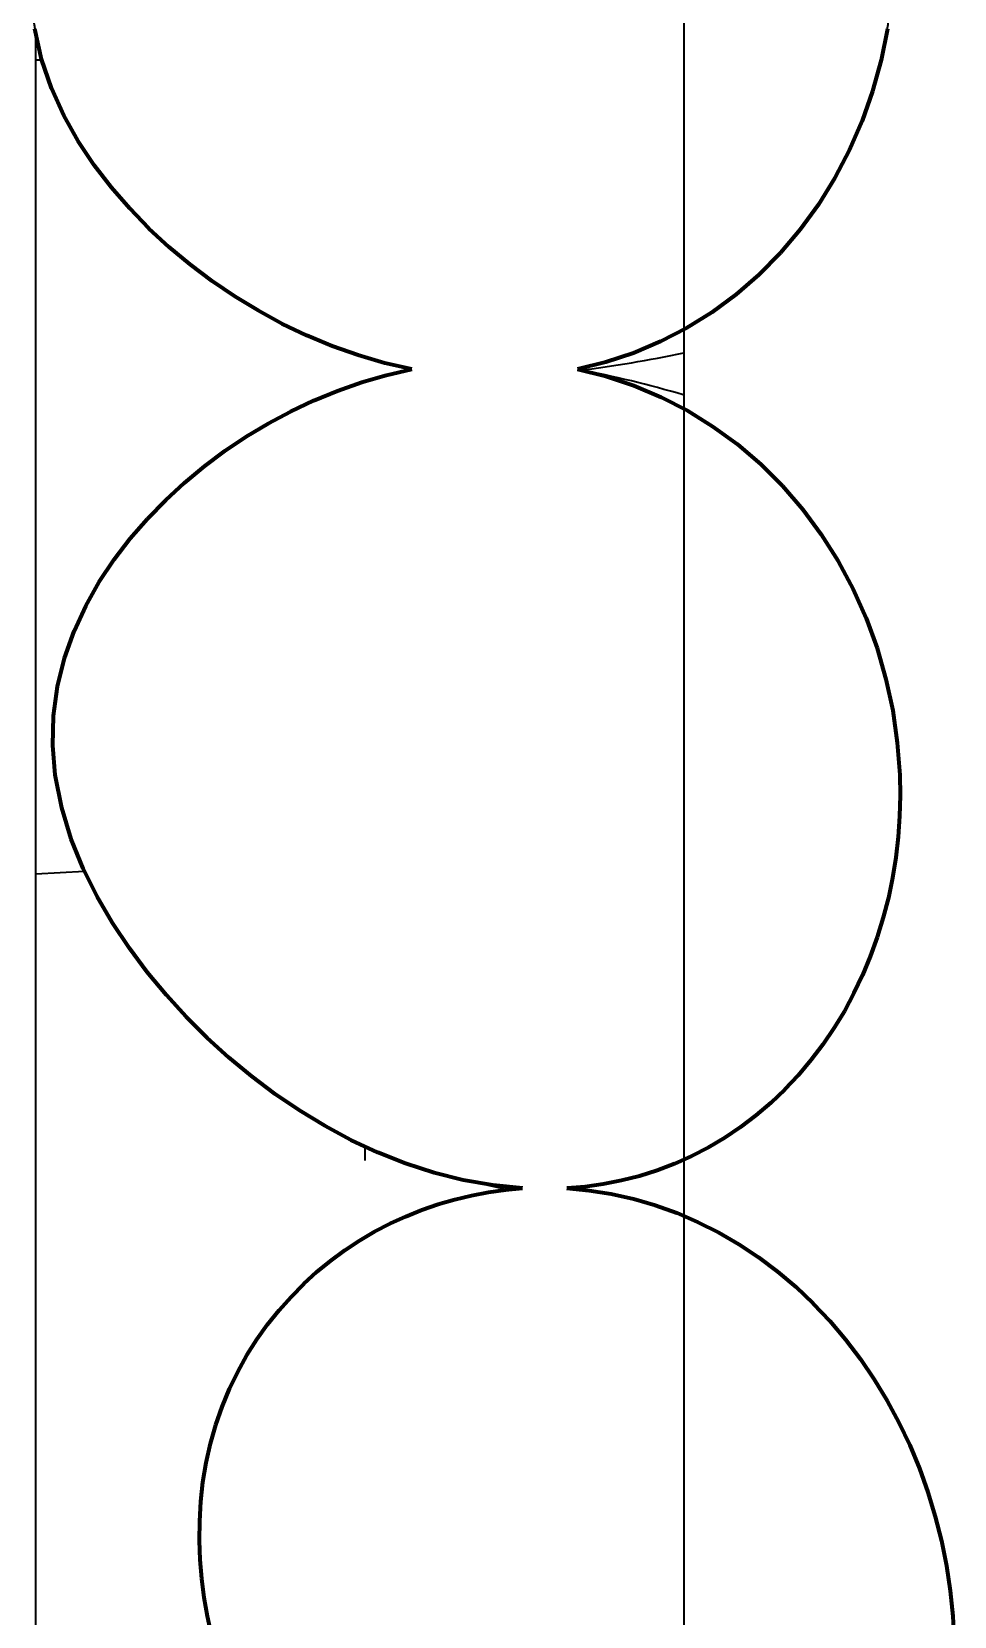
# Model space of a CAD drawing. Extents: x 23 to 417, y 3 to 294.
# Drawn here: x 146.7663 to 146.9903, y 95.2197 to 95.6047 of the extents above; entities that cross this region are included whole.
import ezdxf

# ---------------------------------------------------------------- set-up
doc = ezdxf.new("R2010")
doc.units = 0
doc.linetypes.add('DASHED', pattern=[15, 12, -3])
doc.layers.get('0').update_dxf_attribs({"lineweight": 13})

# ---------------------------------------------------------------- blocks, each defined once
blk = doc.blocks.new('BLOCK4554')
at = {"color": 7, "lineweight": 35}
blk.add_line((31.22, -6.5075), (31.22, -63.5075), dxfattribs=at)
at = {"color": 7, "lineweight": 35, "ltscale": 0.026112}
blk.add_line((30.4333, -19.5837), (30.4333, -18.5392), dxfattribs=at)
at = {"color": 7, "lineweight": 35, "ltscale": 0.000183735}
blk.add_line((30.4333, -18.57), (30.4406, -18.5702), dxfattribs=at)
at = {"color": 7, "lineweight": 35, "ltscale": 0.001262}
blk.add_line((31.22, -18.9258), (31.22, -18.9763), dxfattribs=at)
at = {"color": 7, "lineweight": 35, "ltscale": 3.44193e-05}
blk.add_line((31.0912, -18.9458), (31.0926, -18.9461), dxfattribs=at)
at = {"color": 7, "lineweight": 35, "ltscale": 0.001481}
blk.add_line((30.4333, -19.5587), (30.4924, -19.5555), dxfattribs=at)
at = {"color": 7, "lineweight": 35, "ltscale": 0.085523}
blk.add_line((30.4333, -23.0047), (30.4333, -19.5837), dxfattribs=at)
at = {"color": 7, "lineweight": 35, "ltscale": 0.000410461}
blk.add_line((30.8333, -19.9068), (30.8333, -19.8903), dxfattribs=at)
at = {"color": 7, "lineweight": 35, "ltscale": 0.001243}
blk.add_line((31.0095, -19.9431), (30.961, -19.9325), dxfattribs=at)
at = {"color": 7, "lineweight": 35}
for centre, radius, start, end in [((30.8886, -17.3346), 1.6255, 277.2037, 281.7628), ((30.8165, -20.3606), 1.4412, 73.7639, 78.9542), ((31.0536, -19.4633), 0.4783, 258.8307, 266.5026), ((31.0465, -20.3926), 0.4531, 53.5454, 86.0182), ((30.9561, -20.4955), 0.5909, 3.4031, 52.4211)]:
    blk.add_arc(centre, radius, start, end, dxfattribs=at)
for points, knots in [([(30.4297, -18.4549), (30.4283, -18.4691), (30.4278, -18.4834), (30.4281, -18.4981), (30.4305, -18.5267), (30.436, -18.5545), (30.4395, -18.5684), (30.4538, -18.6138), (30.4745, -18.6549), (30.4917, -18.6823), (30.5314, -18.7363), (30.5773, -18.7829), (30.6033, -18.8061), (30.6585, -18.8492), (30.7187, -18.8848), (30.7502, -18.9008), (30.7967, -18.9206), (30.8453, -18.9354), (30.86, -18.9394), (30.8749, -18.9429), (30.8899, -18.9458)], [0, 0, 0, 0, 0, 0, 0.101273, 0.101273, 0.101273, 0.202865, 0.202865, 0.202865, 0.450057, 0.450057, 0.450057, 0.735866, 0.735866, 0.735866, 1.025678, 1.025678, 1.025678, 1.149869, 1.149869, 1.149869, 1.149869, 1.149869, 1.149869]), ([(31.0912, -18.9458), (31.1019, -18.9436), (31.1125, -18.941), (31.1231, -18.9382), (31.192, -18.9171), (31.2576, -18.8822), (31.3085, -18.8425), (31.3919, -18.7503), (31.4455, -18.6346), (31.4633, -18.5761), (31.473, -18.5156), (31.4745, -18.4549)], [1.4741782, 1.4741782, 1.4741782, 1.4741782, 1.4741782, 1.4741782, 1.5598756, 1.5598756, 1.5598756, 2.0367028, 2.0367028, 2.0367028, 2.4655981, 2.4655981, 2.4655981, 2.4655981, 2.4655981, 2.4655981]), ([(30.457, -19.4385), (30.455, -19.4243), (30.4537, -19.4099), (30.4533, -19.3951), (30.454, -19.3663), (30.4579, -19.3379), (30.4606, -19.3238), (30.468, -19.294), (30.4784, -19.2658), (30.4849, -19.2508), (30.499, -19.2222), (30.5153, -19.1956), (30.5239, -19.1827), (30.5537, -19.1421), (30.5875, -19.1061), (30.6125, -19.083), (30.666, -19.0401), (30.7245, -19.005), (30.7553, -18.9893), (30.8005, -18.9701), (30.8476, -18.9558), (30.8615, -18.952), (30.8757, -18.9487), (30.8899, -18.9458)], [0, 0, 0, 0, 0, 0, 0.102791, 0.102791, 0.102791, 0.203373, 0.203373, 0.203373, 0.323912, 0.323912, 0.323912, 0.444451, 0.444451, 0.444451, 0.720851, 0.720851, 0.720851, 1.003661, 1.003661, 1.003661, 1.12149, 1.12149, 1.12149, 1.12149, 1.12149, 1.12149]), ([(31.0912, -18.9458), (31.1022, -18.9482), (31.1132, -18.9508), (31.1241, -18.9538), (31.1938, -18.9751), (31.2601, -19.0105), (31.3114, -19.0505), (31.3957, -19.1427), (31.4507, -19.2585), (31.4692, -19.3171), (31.4798, -19.3777), (31.4823, -19.4385)], [1.4458026, 1.4458026, 1.4458026, 1.4458026, 1.4458026, 1.4458026, 1.5343001, 1.5343001, 1.5343001, 2.0140553, 2.0140553, 2.0140553, 2.4442751, 2.4442751, 2.4442751, 2.4442751, 2.4442751, 2.4442751]), ([(30.457, -19.4385), (30.4599, -19.4599), (30.4645, -19.4808), (30.4705, -19.5013), (30.4893, -19.5539), (30.5146, -19.6014), (30.5323, -19.6296), (30.5724, -19.686), (30.6182, -19.7365), (30.6436, -19.7615), (30.714, -19.8236), (30.7935, -19.8744), (30.8465, -19.9011), (30.9027, -19.9211), (30.961, -19.9325)], [0, 0, 0, 0, 0, 0, 0.154819, 0.154819, 0.154819, 0.419972, 0.419972, 0.419972, 0.712913, 0.712913, 0.712913, 1.192317, 1.192317, 1.192317, 1.192317, 1.192317, 1.192317]), ([(31.078, -19.9406), (31.1245, -19.9378), (31.1709, -19.9286), (31.2162, -19.9125), (31.3104, -19.8614), (31.3863, -19.78), (31.4203, -19.7278), (31.4599, -19.6391), (31.4785, -19.543), (31.4824, -19.5083), (31.4837, -19.4733), (31.4823, -19.4385)], [1.381283, 1.381283, 1.381283, 1.381283, 1.381283, 1.381283, 1.753008, 1.753008, 1.753008, 2.200039, 2.200039, 2.200039, 2.446139, 2.446139, 2.446139, 2.446139, 2.446139, 2.446139]), ([(30.6417, -20.4604), (30.6375, -20.4384), (30.6343, -20.416), (30.6323, -20.3932), (30.6308, -20.3485), (30.6347, -20.3035), (30.638, -20.2815), (30.646, -20.2443), (30.6581, -20.2086), (30.664, -20.1936), (30.6771, -20.1648), (30.6926, -20.1378), (30.701, -20.1247), (30.7469, -20.0601), (30.8057, -20.0097), (30.8588, -19.9787), (30.925, -19.9541), (30.9941, -19.9435), (31.0042, -19.9422), (31.0143, -19.9413), (31.0244, -19.9406)], [0, 0, 0, 0, 0, 0, 0.165354, 0.165354, 0.165354, 0.320385, 0.320385, 0.320385, 0.435411, 0.435411, 0.435411, 0.550437, 0.550437, 0.550437, 1.030901, 1.030901, 1.030901, 1.112524, 1.112524, 1.112524, 1.112524, 1.112524, 1.112524]), ([(30.9143, -20.8929), (30.9372, -20.9095), (30.9613, -20.9248), (30.9863, -20.9383), (31.0554, -20.9691), (31.1299, -20.9841), (31.1778, -20.9858), (31.2791, -20.971), (31.3705, -20.9185), (31.4137, -20.8805), (31.4879, -20.7875), (31.5315, -20.6719), (31.5453, -20.6092), (31.551, -20.5409), (31.5475, -20.473), (31.5472, -20.4688), (31.5469, -20.4646), (31.5466, -20.4604)], [0.814904, 0.814904, 0.814904, 0.814904, 0.814904, 0.814904, 1.040854, 1.040854, 1.040854, 1.41846, 1.41846, 1.41846, 1.845919, 1.845919, 1.845919, 2.29368, 2.29368, 2.29368, 2.323077, 2.323077, 2.323077, 2.323077, 2.323077, 2.323077])]:
    blk.add_open_spline(points, degree=5, knots=knots, dxfattribs=at)
blk = doc.blocks.new('BLOCK4564')
at = {"color": 7, "linetype": 'DASHED', "lineweight": 140, "ltscale": 0.000953093}
blk.add_line((30.4403, -18.5694), (30.4321, -18.5322), dxfattribs=at)
at = {"color": 7, "linetype": 'DASHED', "lineweight": 140, "ltscale": 0.00097128}
blk.add_line((31.4672, -18.5324), (31.4595, -18.5705), dxfattribs=at)
at = {"color": 7, "linetype": 'DASHED', "lineweight": 140, "ltscale": 0.000929133}
blk.add_line((30.4522, -18.6046), (30.4403, -18.5694), dxfattribs=at)
at = {"color": 7, "linetype": 'DASHED', "lineweight": 140, "ltscale": 0.000968526}
blk.add_line((31.4595, -18.5705), (31.4493, -18.6079), dxfattribs=at)
at = {"color": 7, "linetype": 'DASHED', "lineweight": 140, "ltscale": 0.000907487}
blk.add_line((30.4673, -18.6377), (30.4522, -18.6046), dxfattribs=at)
at = {"color": 7, "linetype": 'DASHED', "lineweight": 140, "ltscale": 0.000964705}
blk.add_line((31.4493, -18.6079), (31.4365, -18.6443), dxfattribs=at)
at = {"color": 7, "linetype": 'DASHED', "lineweight": 140, "ltscale": 0.000891295}
blk.add_line((30.4847, -18.6687), (30.4673, -18.6377), dxfattribs=at)
at = {"color": 7, "linetype": 'DASHED', "lineweight": 140, "ltscale": 0.000960046}
blk.add_line((31.4365, -18.6443), (31.4212, -18.6795), dxfattribs=at)
at = {"color": 7, "linetype": 'DASHED', "lineweight": 140, "ltscale": 0.000874588}
blk.add_line((30.5042, -18.6979), (30.4847, -18.6687), dxfattribs=at)
at = {"color": 7, "linetype": 'DASHED', "lineweight": 140, "ltscale": 0.00095455}
blk.add_line((31.4212, -18.6795), (31.4036, -18.7134), dxfattribs=at)
at = {"color": 7, "linetype": 'DASHED', "lineweight": 140, "ltscale": 0.000858156}
blk.add_line((30.5251, -18.7251), (30.5042, -18.6979), dxfattribs=at)
at = {"color": 7, "linetype": 'DASHED', "lineweight": 140, "ltscale": 0.000846793}
blk.add_line((30.5473, -18.7506), (30.5251, -18.7251), dxfattribs=at)
at = {"color": 7, "linetype": 'DASHED', "lineweight": 140, "ltscale": 0.000948466}
blk.add_line((31.4036, -18.7134), (31.3836, -18.7456), dxfattribs=at)
at = {"color": 7, "linetype": 'DASHED', "lineweight": 140, "ltscale": 0.000941726}
blk.add_line((31.3836, -18.7456), (31.3615, -18.7761), dxfattribs=at)
at = {"color": 7, "linetype": 'DASHED', "lineweight": 140, "ltscale": 0.000840078}
blk.add_line((30.5707, -18.7747), (30.5473, -18.7506), dxfattribs=at)
at = {"color": 7, "linetype": 'DASHED', "lineweight": 140, "ltscale": 0.000835428}
blk.add_line((30.5953, -18.7974), (30.5707, -18.7747), dxfattribs=at)
at = {"color": 7, "linetype": 'DASHED', "lineweight": 140, "ltscale": 0.000934422}
blk.add_line((31.3615, -18.7761), (31.3373, -18.8046), dxfattribs=at)
at = {"color": 7, "linetype": 'DASHED', "lineweight": 140, "ltscale": 0.00083243}
blk.add_line((30.6209, -18.8187), (30.5953, -18.7974), dxfattribs=at)
at = {"color": 7, "linetype": 'DASHED', "lineweight": 140, "ltscale": 0.000830767}
blk.add_line((30.6474, -18.8387), (30.6209, -18.8187), dxfattribs=at)
at = {"color": 7, "linetype": 'DASHED', "lineweight": 140, "ltscale": 0.000926773}
blk.add_line((31.3373, -18.8046), (31.3113, -18.831), dxfattribs=at)
at = {"color": 7, "linetype": 'DASHED', "lineweight": 140, "ltscale": 0.000830209}
blk.add_line((30.6749, -18.8574), (30.6474, -18.8387), dxfattribs=at)
at = {"color": 7, "linetype": 'DASHED', "lineweight": 140, "ltscale": 0.000919049}
blk.add_line((31.3113, -18.831), (31.2835, -18.8551), dxfattribs=at)
at = {"color": 7, "linetype": 'DASHED', "lineweight": 140, "ltscale": 0.000830399}
blk.add_line((30.7032, -18.8746), (30.6749, -18.8574), dxfattribs=at)
at = {"color": 7, "linetype": 'DASHED', "lineweight": 140, "ltscale": 0.000911343}
blk.add_line((31.2835, -18.8551), (31.2541, -18.8767), dxfattribs=at)
at = {"color": 7, "linetype": 'DASHED', "lineweight": 140, "ltscale": 0.00083123}
blk.add_line((30.7325, -18.8905), (30.7032, -18.8746), dxfattribs=at)
at = {"color": 7, "linetype": 'DASHED', "lineweight": 140, "ltscale": 0.000903821}
blk.add_line((31.2541, -18.8767), (31.2234, -18.8958), dxfattribs=at)
at = {"color": 7, "linetype": 'DASHED', "lineweight": 140, "ltscale": 0.000832662}
blk.add_line((30.7625, -18.9049), (30.7325, -18.8905), dxfattribs=at)
at = {"color": 7, "linetype": 'DASHED', "lineweight": 140, "ltscale": 0.000896672}
blk.add_line((31.2234, -18.8958), (31.1916, -18.9123), dxfattribs=at)
at = {"color": 7, "linetype": 'DASHED', "lineweight": 140, "ltscale": 0.000834524}
blk.add_line((30.7933, -18.9177), (30.7625, -18.9049), dxfattribs=at)
at = {"color": 7, "linetype": 'DASHED', "lineweight": 140, "ltscale": 0.000836691}
blk.add_line((30.8249, -18.9289), (30.7933, -18.9177), dxfattribs=at)
at = {"color": 7, "linetype": 'DASHED', "lineweight": 140, "ltscale": 0.00088992}
blk.add_line((31.1916, -18.9123), (31.1588, -18.9261), dxfattribs=at)
at = {"color": 7, "linetype": 'DASHED', "lineweight": 140, "ltscale": 0.000839333}
blk.add_line((30.8571, -18.9383), (30.8249, -18.9289), dxfattribs=at)
at = {"color": 7, "linetype": 'DASHED', "lineweight": 140, "ltscale": 0.00084231}
blk.add_line((30.8899, -18.9458), (30.8571, -18.9383), dxfattribs=at)
at = {"color": 7, "linetype": 'DASHED', "lineweight": 140, "ltscale": 0.000877228}
blk.add_line((31.1253, -18.9373), (31.0912, -18.9458), dxfattribs=at)
at = {"color": 7, "linetype": 'DASHED', "lineweight": 140, "ltscale": 0.000883353}
blk.add_line((31.1588, -18.9261), (31.1253, -18.9373), dxfattribs=at)
at = {"color": 7, "linetype": 'DASHED', "lineweight": 140, "ltscale": 0.000782295}
blk.add_line((30.8293, -18.9616), (30.8593, -18.9529), dxfattribs=at)
at = {"color": 7, "linetype": 'DASHED', "lineweight": 140, "ltscale": 0.000784643}
blk.add_line((30.8593, -18.9529), (30.8899, -18.9458), dxfattribs=at)
at = {"color": 7, "linetype": 'DASHED', "lineweight": 140, "ltscale": 0.000883739}
blk.add_line((31.0912, -18.9458), (31.1255, -18.9544), dxfattribs=at)
at = {"color": 7, "linetype": 'DASHED', "lineweight": 140, "ltscale": 0.000890048}
blk.add_line((31.1255, -18.9544), (31.1593, -18.9656), dxfattribs=at)
at = {"color": 7, "linetype": 'DASHED', "lineweight": 140, "ltscale": 0.000778778}
blk.add_line((30.771, -18.9837), (30.7998, -18.9719), dxfattribs=at)
at = {"color": 7, "linetype": 'DASHED', "lineweight": 140, "ltscale": 0.000780312}
blk.add_line((30.7998, -18.9719), (30.8293, -18.9616), dxfattribs=at)
at = {"color": 7, "linetype": 'DASHED', "lineweight": 140, "ltscale": 0.000896778}
blk.add_line((31.1593, -18.9656), (31.1924, -18.9796), dxfattribs=at)
at = {"color": 7, "linetype": 'DASHED', "lineweight": 140, "ltscale": 0.000777618}
blk.add_line((30.7429, -18.997), (30.771, -18.9837), dxfattribs=at)
at = {"color": 7, "linetype": 'DASHED', "lineweight": 140, "ltscale": 0.000903833}
blk.add_line((31.1924, -18.9796), (31.2245, -18.9961), dxfattribs=at)
at = {"color": 7, "linetype": 'DASHED', "lineweight": 140, "ltscale": 0.000911155}
blk.add_line((31.2245, -18.9961), (31.2555, -19.0153), dxfattribs=at)
at = {"color": 7, "linetype": 'DASHED', "lineweight": 140, "ltscale": 0.000776775}
blk.add_line((30.6889, -19.0277), (30.7155, -19.0117), dxfattribs=at)
at = {"color": 7, "linetype": 'DASHED', "lineweight": 140, "ltscale": 0.000776912}
blk.add_line((30.7155, -19.0117), (30.7429, -18.997), dxfattribs=at)
at = {"color": 7, "linetype": 'DASHED', "lineweight": 140, "ltscale": 0.000918726}
blk.add_line((31.2555, -19.0153), (31.2852, -19.037), dxfattribs=at)
at = {"color": 7, "linetype": 'DASHED', "lineweight": 140, "ltscale": 0.000777269}
blk.add_line((30.663, -19.045), (30.6889, -19.0277), dxfattribs=at)
at = {"color": 7, "linetype": 'DASHED', "lineweight": 140, "ltscale": 0.000778572}
blk.add_line((30.6381, -19.0636), (30.663, -19.045), dxfattribs=at)
at = {"color": 7, "linetype": 'DASHED', "lineweight": 140, "ltscale": 0.000926558}
blk.add_line((31.2852, -19.037), (31.3134, -19.0611), dxfattribs=at)
at = {"color": 7, "linetype": 'DASHED', "lineweight": 140, "ltscale": 0.000780825}
blk.add_line((30.614, -19.0836), (30.6381, -19.0636), dxfattribs=at)
at = {"color": 7, "linetype": 'DASHED', "lineweight": 140, "ltscale": 0.000934447}
blk.add_line((31.3134, -19.0611), (31.3398, -19.0875), dxfattribs=at)
at = {"color": 7, "linetype": 'DASHED', "lineweight": 140, "ltscale": 0.000784268}
blk.add_line((30.591, -19.1048), (30.614, -19.0836), dxfattribs=at)
at = {"color": 7, "linetype": 'DASHED', "lineweight": 140, "ltscale": 0.000942077}
blk.add_line((31.3398, -19.0875), (31.3644, -19.116), dxfattribs=at)
at = {"color": 7, "linetype": 'DASHED', "lineweight": 140, "ltscale": 0.000789254}
blk.add_line((30.5689, -19.1274), (30.591, -19.1048), dxfattribs=at)
at = {"color": 7, "linetype": 'DASHED', "lineweight": 140, "ltscale": 0.000795943}
blk.add_line((30.548, -19.1514), (30.5689, -19.1274), dxfattribs=at)
at = {"color": 7, "linetype": 'DASHED', "lineweight": 140, "ltscale": 0.000949453}
blk.add_line((31.3644, -19.116), (31.387, -19.1466), dxfattribs=at)
at = {"color": 7, "linetype": 'DASHED', "lineweight": 140, "ltscale": 0.000956159}
blk.add_line((31.387, -19.1466), (31.4074, -19.1789), dxfattribs=at)
at = {"color": 7, "linetype": 'DASHED', "lineweight": 140, "ltscale": 0.000805045}
blk.add_line((30.5284, -19.177), (30.548, -19.1514), dxfattribs=at)
at = {"color": 7, "linetype": 'DASHED', "lineweight": 140, "ltscale": 0.00081731}
blk.add_line((30.5103, -19.2042), (30.5284, -19.177), dxfattribs=at)
at = {"color": 7, "linetype": 'DASHED', "lineweight": 140, "ltscale": 0.000962351}
blk.add_line((31.4074, -19.1789), (31.4256, -19.2128), dxfattribs=at)
at = {"color": 7, "linetype": 'DASHED', "lineweight": 140, "ltscale": 0.000830591}
blk.add_line((30.4939, -19.2331), (30.5103, -19.2042), dxfattribs=at)
at = {"color": 7, "linetype": 'DASHED', "lineweight": 140, "ltscale": 0.000967847}
blk.add_line((31.4256, -19.2128), (31.4414, -19.2482), dxfattribs=at)
at = {"color": 7, "linetype": 'DASHED', "lineweight": 140, "ltscale": 0.000849812}
blk.add_line((30.4797, -19.264), (30.4939, -19.2331), dxfattribs=at)
at = {"color": 7, "linetype": 'DASHED', "lineweight": 140, "ltscale": 0.000867185}
blk.add_line((30.468, -19.2966), (30.4797, -19.264), dxfattribs=at)
at = {"color": 7, "linetype": 'DASHED', "lineweight": 140, "ltscale": 0.000972541}
blk.add_line((31.4414, -19.2482), (31.4547, -19.2847), dxfattribs=at)
at = {"color": 7, "linetype": 'DASHED', "lineweight": 140, "ltscale": 0.000976299}
blk.add_line((31.4547, -19.2847), (31.4655, -19.3222), dxfattribs=at)
at = {"color": 7, "linetype": 'DASHED', "lineweight": 140, "ltscale": 0.000885896}
blk.add_line((30.4596, -19.3311), (30.468, -19.2966), dxfattribs=at)
at = {"color": 7, "linetype": 'DASHED', "lineweight": 140, "ltscale": 0.000979104}
blk.add_line((31.4655, -19.3222), (31.4737, -19.3605), dxfattribs=at)
at = {"color": 7, "linetype": 'DASHED', "lineweight": 140, "ltscale": 0.000898678}
blk.add_line((30.4548, -19.3667), (30.4596, -19.3311), dxfattribs=at)
at = {"color": 7, "linetype": 'DASHED', "lineweight": 140, "ltscale": 0.000980822}
blk.add_line((31.4737, -19.3605), (31.4793, -19.3994), dxfattribs=at)
at = {"color": 7, "linetype": 'DASHED', "lineweight": 140, "ltscale": 0.000903087}
blk.add_line((30.4539, -19.4028), (30.4548, -19.3667), dxfattribs=at)
at = {"color": 7, "linetype": 'DASHED', "lineweight": 140, "ltscale": 0.000981628}
blk.add_line((31.4793, -19.3994), (31.4823, -19.4385), dxfattribs=at)
at = {"color": 7, "linetype": 'DASHED', "lineweight": 140, "ltscale": 0.000896578}
blk.add_line((30.457, -19.4385), (30.4539, -19.4028), dxfattribs=at)
at = {"color": 7, "linetype": 'DASHED', "lineweight": 140, "ltscale": 0.001017}
blk.add_line((30.4648, -19.4784), (30.457, -19.4385), dxfattribs=at)
at = {"color": 7, "linetype": 'DASHED', "lineweight": 140, "ltscale": 0.000628196}
blk.add_line((31.4823, -19.4385), (31.4827, -19.4636), dxfattribs=at)
at = {"color": 7, "linetype": 'DASHED', "lineweight": 140, "ltscale": 0.000627822}
blk.add_line((31.4827, -19.4636), (31.4821, -19.4888), dxfattribs=at)
at = {"color": 7, "linetype": 'DASHED', "lineweight": 140, "ltscale": 0.000996032}
blk.add_line((30.4764, -19.5165), (30.4648, -19.4784), dxfattribs=at)
at = {"color": 7, "linetype": 'DASHED', "lineweight": 140, "ltscale": 0.000627248}
blk.add_line((31.4821, -19.4888), (31.4803, -19.5138), dxfattribs=at)
at = {"color": 7, "linetype": 'DASHED', "lineweight": 140, "ltscale": 0.000626397}
blk.add_line((31.4803, -19.5138), (31.4774, -19.5387), dxfattribs=at)
at = {"color": 7, "linetype": 'DASHED', "lineweight": 140, "ltscale": 0.000967213}
blk.add_line((30.4909, -19.5524), (30.4764, -19.5165), dxfattribs=at)
at = {"color": 7, "linetype": 'DASHED', "lineweight": 140, "ltscale": 0.00094646}
blk.add_line((30.5078, -19.5863), (30.4909, -19.5524), dxfattribs=at)
at = {"color": 7, "linetype": 'DASHED', "lineweight": 140, "ltscale": 0.000625197}
blk.add_line((31.4774, -19.5387), (31.4735, -19.5634), dxfattribs=at)
at = {"color": 7, "linetype": 'DASHED', "lineweight": 140, "ltscale": 0.000623769}
blk.add_line((31.4735, -19.5634), (31.4684, -19.5878), dxfattribs=at)
at = {"color": 7, "linetype": 'DASHED', "lineweight": 140, "ltscale": 0.000930685}
blk.add_line((30.5266, -19.6184), (30.5078, -19.5863), dxfattribs=at)
at = {"color": 7, "linetype": 'DASHED', "lineweight": 140, "ltscale": 0.000622118}
blk.add_line((31.4684, -19.5878), (31.4622, -19.6119), dxfattribs=at)
at = {"color": 7, "linetype": 'DASHED', "lineweight": 140, "ltscale": 0.000620154}
blk.add_line((31.4622, -19.6119), (31.4549, -19.6356), dxfattribs=at)
at = {"color": 7, "linetype": 'DASHED', "lineweight": 140, "ltscale": 0.00091831}
blk.add_line((30.547, -19.649), (30.5266, -19.6184), dxfattribs=at)
at = {"color": 7, "linetype": 'DASHED', "lineweight": 140, "ltscale": 0.000909034}
blk.add_line((30.5687, -19.6781), (30.547, -19.649), dxfattribs=at)
at = {"color": 7, "linetype": 'DASHED', "lineweight": 140, "ltscale": 0.000618021}
blk.add_line((31.4549, -19.6356), (31.4465, -19.6589), dxfattribs=at)
at = {"color": 7, "linetype": 'DASHED', "lineweight": 140, "ltscale": 0.000615667}
blk.add_line((31.4465, -19.6589), (31.437, -19.6816), dxfattribs=at)
at = {"color": 7, "linetype": 'DASHED', "lineweight": 140, "ltscale": 0.000902509}
blk.add_line((30.5918, -19.7059), (30.5687, -19.6781), dxfattribs=at)
at = {"color": 7, "linetype": 'DASHED', "lineweight": 140, "ltscale": 0.000613092}
blk.add_line((31.437, -19.6816), (31.4265, -19.7038), dxfattribs=at)
at = {"color": 7, "linetype": 'DASHED', "lineweight": 140, "ltscale": 0.000898076}
blk.add_line((30.616, -19.7324), (30.5918, -19.7059), dxfattribs=at)
at = {"color": 7, "linetype": 'DASHED', "lineweight": 140, "ltscale": 0.000610256}
blk.add_line((31.4265, -19.7038), (31.415, -19.7253), dxfattribs=at)
at = {"color": 7, "linetype": 'DASHED', "lineweight": 140, "ltscale": 0.000607237}
blk.add_line((31.415, -19.7253), (31.4024, -19.746), dxfattribs=at)
at = {"color": 7, "linetype": 'DASHED', "lineweight": 140, "ltscale": 0.000895368}
blk.add_line((30.6414, -19.7577), (30.616, -19.7324), dxfattribs=at)
at = {"color": 7, "linetype": 'DASHED', "lineweight": 140, "ltscale": 0.000604031}
blk.add_line((31.4024, -19.746), (31.3889, -19.7661), dxfattribs=at)
at = {"color": 7, "linetype": 'DASHED', "lineweight": 140, "ltscale": 0.000893994}
blk.add_line((30.6678, -19.7818), (30.6414, -19.7577), dxfattribs=at)
at = {"color": 7, "linetype": 'DASHED', "lineweight": 140, "ltscale": 0.000600677}
blk.add_line((31.3889, -19.7661), (31.3744, -19.7852), dxfattribs=at)
at = {"color": 7, "linetype": 'DASHED', "lineweight": 140, "ltscale": 0.000893711}
blk.add_line((30.6953, -19.8046), (30.6678, -19.7818), dxfattribs=at)
at = {"color": 7, "linetype": 'DASHED', "lineweight": 140, "ltscale": 0.000597272}
blk.add_line((31.3744, -19.7852), (31.359, -19.8035), dxfattribs=at)
at = {"color": 7, "linetype": 'DASHED', "lineweight": 140, "ltscale": 0.00089429}
blk.add_line((30.7239, -19.8261), (30.6953, -19.8046), dxfattribs=at)
at = {"color": 7, "linetype": 'DASHED', "lineweight": 140, "ltscale": 0.000593766}
blk.add_line((31.359, -19.8035), (31.3427, -19.8208), dxfattribs=at)
at = {"color": 7, "linetype": 'DASHED', "lineweight": 140, "ltscale": 0.000590274}
blk.add_line((31.3427, -19.8208), (31.3256, -19.837), dxfattribs=at)
at = {"color": 7, "linetype": 'DASHED', "lineweight": 140, "ltscale": 0.000895835}
blk.add_line((30.7535, -19.8463), (30.7239, -19.8261), dxfattribs=at)
at = {"color": 7, "linetype": 'DASHED', "lineweight": 140, "ltscale": 0.000586776}
blk.add_line((31.3256, -19.837), (31.3077, -19.8522), dxfattribs=at)
at = {"color": 7, "linetype": 'DASHED', "lineweight": 140, "ltscale": 0.000897925}
blk.add_line((30.7842, -19.8649), (30.7535, -19.8463), dxfattribs=at)
at = {"color": 7, "linetype": 'DASHED', "lineweight": 140, "ltscale": 0.000583322}
blk.add_line((31.3077, -19.8522), (31.2891, -19.8663), dxfattribs=at)
at = {"color": 7, "linetype": 'DASHED', "lineweight": 140, "ltscale": 0.000900273}
blk.add_line((30.816, -19.882), (30.7842, -19.8649), dxfattribs=at)
at = {"color": 7, "linetype": 'DASHED', "lineweight": 140, "ltscale": 0.000576498}
blk.add_line((31.2699, -19.8793), (31.25, -19.891), dxfattribs=at)
at = {"color": 7, "linetype": 'DASHED', "lineweight": 140, "ltscale": 0.000579936}
blk.add_line((31.2891, -19.8663), (31.2699, -19.8793), dxfattribs=at)
at = {"color": 7, "linetype": 'DASHED', "lineweight": 140, "ltscale": 0.000902684}
blk.add_line((30.8487, -19.8972), (30.816, -19.882), dxfattribs=at)
at = {"color": 7, "linetype": 'DASHED', "lineweight": 140, "ltscale": 0.00090494}
blk.add_line((30.8823, -19.9106), (30.8487, -19.8972), dxfattribs=at)
at = {"color": 7, "linetype": 'DASHED', "lineweight": 140, "ltscale": 0.000573218}
blk.add_line((31.25, -19.891), (31.2296, -19.9015), dxfattribs=at)
at = {"color": 7, "linetype": 'DASHED', "lineweight": 140, "ltscale": 0.000907099}
blk.add_line((30.9168, -19.9218), (30.8823, -19.9106), dxfattribs=at)
at = {"color": 7, "linetype": 'DASHED', "lineweight": 140, "ltscale": 0.000564596}
blk.add_line((31.1876, -19.9189), (31.1661, -19.9257), dxfattribs=at)
at = {"color": 7, "linetype": 'DASHED', "lineweight": 140, "ltscale": 0.000567197}
blk.add_line((31.2088, -19.9108), (31.1876, -19.9189), dxfattribs=at)
at = {"color": 7, "linetype": 'DASHED', "lineweight": 140, "ltscale": 0.000570098}
blk.add_line((31.2296, -19.9015), (31.2088, -19.9108), dxfattribs=at)
at = {"color": 7, "linetype": 'DASHED', "lineweight": 140, "ltscale": 0.000909346}
blk.add_line((30.9521, -19.9307), (30.9168, -19.9218), dxfattribs=at)
at = {"color": 7, "linetype": 'DASHED', "lineweight": 140, "ltscale": 0.000911786}
blk.add_line((30.988, -19.937), (30.9521, -19.9307), dxfattribs=at)
at = {"color": 7, "linetype": 'DASHED', "lineweight": 140, "ltscale": 0.000914827}
blk.add_line((31.0244, -19.9406), (30.988, -19.937), dxfattribs=at)
at = {"color": 7, "linetype": 'DASHED', "lineweight": 140, "ltscale": 0.000556643}
blk.add_line((31.1002, -19.9387), (31.078, -19.9406), dxfattribs=at)
at = {"color": 7, "linetype": 'DASHED', "lineweight": 140, "ltscale": 0.000558295}
blk.add_line((31.1223, -19.9356), (31.1002, -19.9387), dxfattribs=at)
at = {"color": 7, "linetype": 'DASHED', "lineweight": 140, "ltscale": 0.000560188}
blk.add_line((31.1443, -19.9312), (31.1223, -19.9356), dxfattribs=at)
at = {"color": 7, "linetype": 'DASHED', "lineweight": 140, "ltscale": 0.000562251}
blk.add_line((31.1661, -19.9257), (31.1443, -19.9312), dxfattribs=at)
at = {"color": 7, "linetype": 'DASHED', "lineweight": 140, "ltscale": 0.000523508}
blk.add_line((30.9218, -19.96), (30.9419, -19.9541), dxfattribs=at)
at = {"color": 7, "linetype": 'DASHED', "lineweight": 140, "ltscale": 0.000523167}
blk.add_line((30.9419, -19.9541), (30.9622, -19.9492), dxfattribs=at)
at = {"color": 7, "linetype": 'DASHED', "lineweight": 140, "ltscale": 0.000523299}
blk.add_line((30.9622, -19.9492), (30.9828, -19.9453), dxfattribs=at)
at = {"color": 7, "linetype": 'DASHED', "lineweight": 140, "ltscale": 0.000523734}
blk.add_line((30.9828, -19.9453), (31.0035, -19.9425), dxfattribs=at)
at = {"color": 7, "linetype": 'DASHED', "lineweight": 140, "ltscale": 0.000524472}
blk.add_line((31.0035, -19.9425), (31.0244, -19.9406), dxfattribs=at)
at = {"color": 7, "linetype": 'DASHED', "lineweight": 140, "ltscale": 0.000679613}
blk.add_line((31.078, -19.9406), (31.1051, -19.9432), dxfattribs=at)
at = {"color": 7, "linetype": 'DASHED', "lineweight": 140, "ltscale": 0.000682827}
blk.add_line((31.1051, -19.9432), (31.132, -19.9475), dxfattribs=at)
at = {"color": 7, "linetype": 'DASHED', "lineweight": 140, "ltscale": 0.000686411}
blk.add_line((31.132, -19.9475), (31.1588, -19.9535), dxfattribs=at)
at = {"color": 7, "linetype": 'DASHED', "lineweight": 140, "ltscale": 0.000690453}
blk.add_line((31.1588, -19.9535), (31.1854, -19.9612), dxfattribs=at)
at = {"color": 7, "linetype": 'DASHED', "lineweight": 140, "ltscale": 0.000526649}
blk.add_line((30.8634, -19.9835), (30.8825, -19.9747), dxfattribs=at)
at = {"color": 7, "linetype": 'DASHED', "lineweight": 140, "ltscale": 0.000525295}
blk.add_line((30.8825, -19.9747), (30.902, -19.9668), dxfattribs=at)
at = {"color": 7, "linetype": 'DASHED', "lineweight": 140, "ltscale": 0.000524213}
blk.add_line((30.902, -19.9668), (30.9218, -19.96), dxfattribs=at)
at = {"color": 7, "linetype": 'DASHED', "lineweight": 140, "ltscale": 0.000694805}
blk.add_line((31.1854, -19.9612), (31.2115, -19.9706), dxfattribs=at)
at = {"color": 7, "linetype": 'DASHED', "lineweight": 140, "ltscale": 0.000699556}
blk.add_line((31.2115, -19.9706), (31.2372, -19.9816), dxfattribs=at)
at = {"color": 7, "linetype": 'DASHED', "lineweight": 140, "ltscale": 0.000530387}
blk.add_line((30.8264, -20.0041), (30.8446, -19.9933), dxfattribs=at)
at = {"color": 7, "linetype": 'DASHED', "lineweight": 140, "ltscale": 0.000528399}
blk.add_line((30.8446, -19.9933), (30.8634, -19.9835), dxfattribs=at)
at = {"color": 7, "linetype": 'DASHED', "lineweight": 140, "ltscale": 0.000704511}
blk.add_line((31.2372, -19.9816), (31.2624, -19.9943), dxfattribs=at)
at = {"color": 7, "linetype": 'DASHED', "lineweight": 140, "ltscale": 0.000709515}
blk.add_line((31.2624, -19.9943), (31.2869, -20.0085), dxfattribs=at)
at = {"color": 7, "linetype": 'DASHED', "lineweight": 140, "ltscale": 0.000535473}
blk.add_line((30.7913, -20.0286), (30.8086, -20.0159), dxfattribs=at)
at = {"color": 7, "linetype": 'DASHED', "lineweight": 140, "ltscale": 0.000532778}
blk.add_line((30.8086, -20.0159), (30.8264, -20.0041), dxfattribs=at)
at = {"color": 7, "linetype": 'DASHED', "lineweight": 140, "ltscale": 0.000714646}
blk.add_line((31.2869, -20.0085), (31.3107, -20.0243), dxfattribs=at)
at = {"color": 7, "linetype": 'DASHED', "lineweight": 140, "ltscale": 0.00053852}
blk.add_line((30.7746, -20.0422), (30.7913, -20.0286), dxfattribs=at)
at = {"color": 7, "linetype": 'DASHED', "lineweight": 140, "ltscale": 0.000719872}
blk.add_line((31.3107, -20.0243), (31.3338, -20.0416), dxfattribs=at)
at = {"color": 7, "linetype": 'DASHED', "lineweight": 140, "ltscale": 0.000541923}
blk.add_line((30.7586, -20.0568), (30.7746, -20.0422), dxfattribs=at)
at = {"color": 7, "linetype": 'DASHED', "lineweight": 140, "ltscale": 0.000724956}
blk.add_line((31.3338, -20.0416), (31.3559, -20.0603), dxfattribs=at)
at = {"color": 7, "linetype": 'DASHED', "lineweight": 140, "ltscale": 0.000550045}
blk.add_line((30.7286, -20.0887), (30.7432, -20.0723), dxfattribs=at)
at = {"color": 7, "linetype": 'DASHED', "lineweight": 140, "ltscale": 0.000545791}
blk.add_line((30.7432, -20.0723), (30.7586, -20.0568), dxfattribs=at)
at = {"color": 7, "linetype": 'DASHED', "lineweight": 140, "ltscale": 0.000730129}
blk.add_line((31.3559, -20.0603), (31.3771, -20.0804), dxfattribs=at)
at = {"color": 7, "linetype": 'DASHED', "lineweight": 140, "ltscale": 0.000554857}
blk.add_line((30.7148, -20.1061), (30.7286, -20.0887), dxfattribs=at)
at = {"color": 7, "linetype": 'DASHED', "lineweight": 140, "ltscale": 0.000735121}
blk.add_line((31.3771, -20.0804), (31.3974, -20.1018), dxfattribs=at)
at = {"color": 7, "linetype": 'DASHED', "lineweight": 140, "ltscale": 0.000560832}
blk.add_line((30.7018, -20.1243), (30.7148, -20.1061), dxfattribs=at)
at = {"color": 7, "linetype": 'DASHED', "lineweight": 140, "ltscale": 0.000739967}
blk.add_line((31.3974, -20.1018), (31.4165, -20.1244), dxfattribs=at)
at = {"color": 7, "linetype": 'DASHED', "lineweight": 140, "ltscale": 0.000566808}
blk.add_line((30.6897, -20.1435), (30.7018, -20.1243), dxfattribs=at)
at = {"color": 7, "linetype": 'DASHED', "lineweight": 140, "ltscale": 0.000744586}
blk.add_line((31.4165, -20.1244), (31.4345, -20.1481), dxfattribs=at)
at = {"color": 7, "linetype": 'DASHED', "lineweight": 140, "ltscale": 0.000571642}
blk.add_line((30.6786, -20.1635), (30.6897, -20.1435), dxfattribs=at)
at = {"color": 7, "linetype": 'DASHED', "lineweight": 140, "ltscale": 0.000748861}
blk.add_line((31.4345, -20.1481), (31.4513, -20.1728), dxfattribs=at)
at = {"color": 7, "linetype": 'DASHED', "lineweight": 140, "ltscale": 0.000577003}
blk.add_line((30.6685, -20.1843), (30.6786, -20.1635), dxfattribs=at)
at = {"color": 7, "linetype": 'DASHED', "lineweight": 140, "ltscale": 0.000583303}
blk.add_line((30.6596, -20.2059), (30.6685, -20.1843), dxfattribs=at)
at = {"color": 7, "linetype": 'DASHED', "lineweight": 140, "ltscale": 0.000752936}
blk.add_line((31.4513, -20.1728), (31.467, -20.1986), dxfattribs=at)
at = {"color": 7, "linetype": 'DASHED', "lineweight": 140, "ltscale": 0.000587251}
blk.add_line((30.6519, -20.2281), (30.6596, -20.2059), dxfattribs=at)
at = {"color": 7, "linetype": 'DASHED', "lineweight": 140, "ltscale": 0.000756654}
blk.add_line((31.467, -20.1986), (31.4813, -20.2252), dxfattribs=at)
at = {"color": 7, "linetype": 'DASHED', "lineweight": 140, "ltscale": 0.000589638}
blk.add_line((30.6455, -20.2507), (30.6519, -20.2281), dxfattribs=at)
at = {"color": 7, "linetype": 'DASHED', "lineweight": 140, "ltscale": 0.000759999}
blk.add_line((31.4813, -20.2252), (31.4944, -20.2527), dxfattribs=at)
at = {"color": 7, "linetype": 'DASHED', "lineweight": 140, "ltscale": 0.0005936}
blk.add_line((30.6403, -20.2739), (30.6455, -20.2507), dxfattribs=at)
at = {"color": 7, "linetype": 'DASHED', "lineweight": 140, "ltscale": 0.000762991}
blk.add_line((31.4944, -20.2527), (31.5061, -20.2809), dxfattribs=at)
at = {"color": 7, "linetype": 'DASHED', "lineweight": 140, "ltscale": 0.000596497}
blk.add_line((30.6363, -20.2974), (30.6403, -20.2739), dxfattribs=at)
at = {"color": 7, "linetype": 'DASHED', "lineweight": 140, "ltscale": 0.000765615}
blk.add_line((31.5061, -20.2809), (31.5164, -20.3097), dxfattribs=at)
at = {"color": 7, "linetype": 'DASHED', "lineweight": 140, "ltscale": 0.00059584}
blk.add_line((30.6337, -20.3211), (30.6363, -20.2974), dxfattribs=at)
at = {"color": 7, "linetype": 'DASHED', "lineweight": 140, "ltscale": 0.000592173}
blk.add_line((30.6323, -20.3448), (30.6337, -20.3211), dxfattribs=at)
at = {"color": 7, "linetype": 'DASHED', "lineweight": 140, "ltscale": 0.000767814}
blk.add_line((31.5164, -20.3097), (31.5253, -20.3391), dxfattribs=at)
at = {"color": 7, "linetype": 'DASHED', "lineweight": 140, "ltscale": 0.000769524}
blk.add_line((31.5253, -20.3391), (31.5329, -20.3689), dxfattribs=at)
at = {"color": 7, "linetype": 'DASHED', "lineweight": 140, "ltscale": 0.000588919}
blk.add_line((30.6321, -20.3683), (30.6323, -20.3448), dxfattribs=at)
at = {"color": 7, "linetype": 'DASHED', "lineweight": 140, "ltscale": 0.000585611}
blk.add_line((30.633, -20.3917), (30.6321, -20.3683), dxfattribs=at)
at = {"color": 7, "linetype": 'DASHED', "lineweight": 140, "ltscale": 0.000770848}
blk.add_line((31.5329, -20.3689), (31.5389, -20.3992), dxfattribs=at)
at = {"color": 7, "linetype": 'DASHED', "lineweight": 140, "ltscale": 0.000581795}
blk.add_line((30.6349, -20.4149), (30.633, -20.3917), dxfattribs=at)
at = {"color": 7, "linetype": 'DASHED', "lineweight": 140, "ltscale": 0.000771633}
blk.add_line((31.5389, -20.3992), (31.5435, -20.4297), dxfattribs=at)
at = {"color": 7, "linetype": 'DASHED', "lineweight": 140, "ltscale": 0.000577399}
blk.add_line((30.6379, -20.4378), (30.6349, -20.4149), dxfattribs=at)
at = {"color": 7, "linetype": 'DASHED', "lineweight": 140, "ltscale": 0.000572857}
blk.add_line((30.6417, -20.4604), (30.6379, -20.4378), dxfattribs=at)
at = {"color": 7, "linetype": 'DASHED', "lineweight": 140, "ltscale": 0.00077196}
blk.add_line((31.5435, -20.4297), (31.5466, -20.4604), dxfattribs=at)
at = {"color": 7, "linetype": 'DASHED', "lineweight": 140, "ltscale": 0.000766855}
blk.add_line((30.6482, -20.4904), (30.6417, -20.4604), dxfattribs=at)
at = {"color": 7, "linetype": 'DASHED', "lineweight": 140, "ltscale": 0.000812043}
blk.add_line((31.5466, -20.4604), (31.5483, -20.4929), dxfattribs=at)

msp = doc.modelspace()

# ---------------------------------------------------------------- block references
at = {"lineweight": 0, "xscale": 0.2, "yscale": 0.2, "zscale": 0.2}
for name in ['BLOCK4554', 'BLOCK4564']:
    msp.add_blockref(name, (140.68065, 99.31183), dxfattribs=at)

doc.saveas('drawing.dxf')
